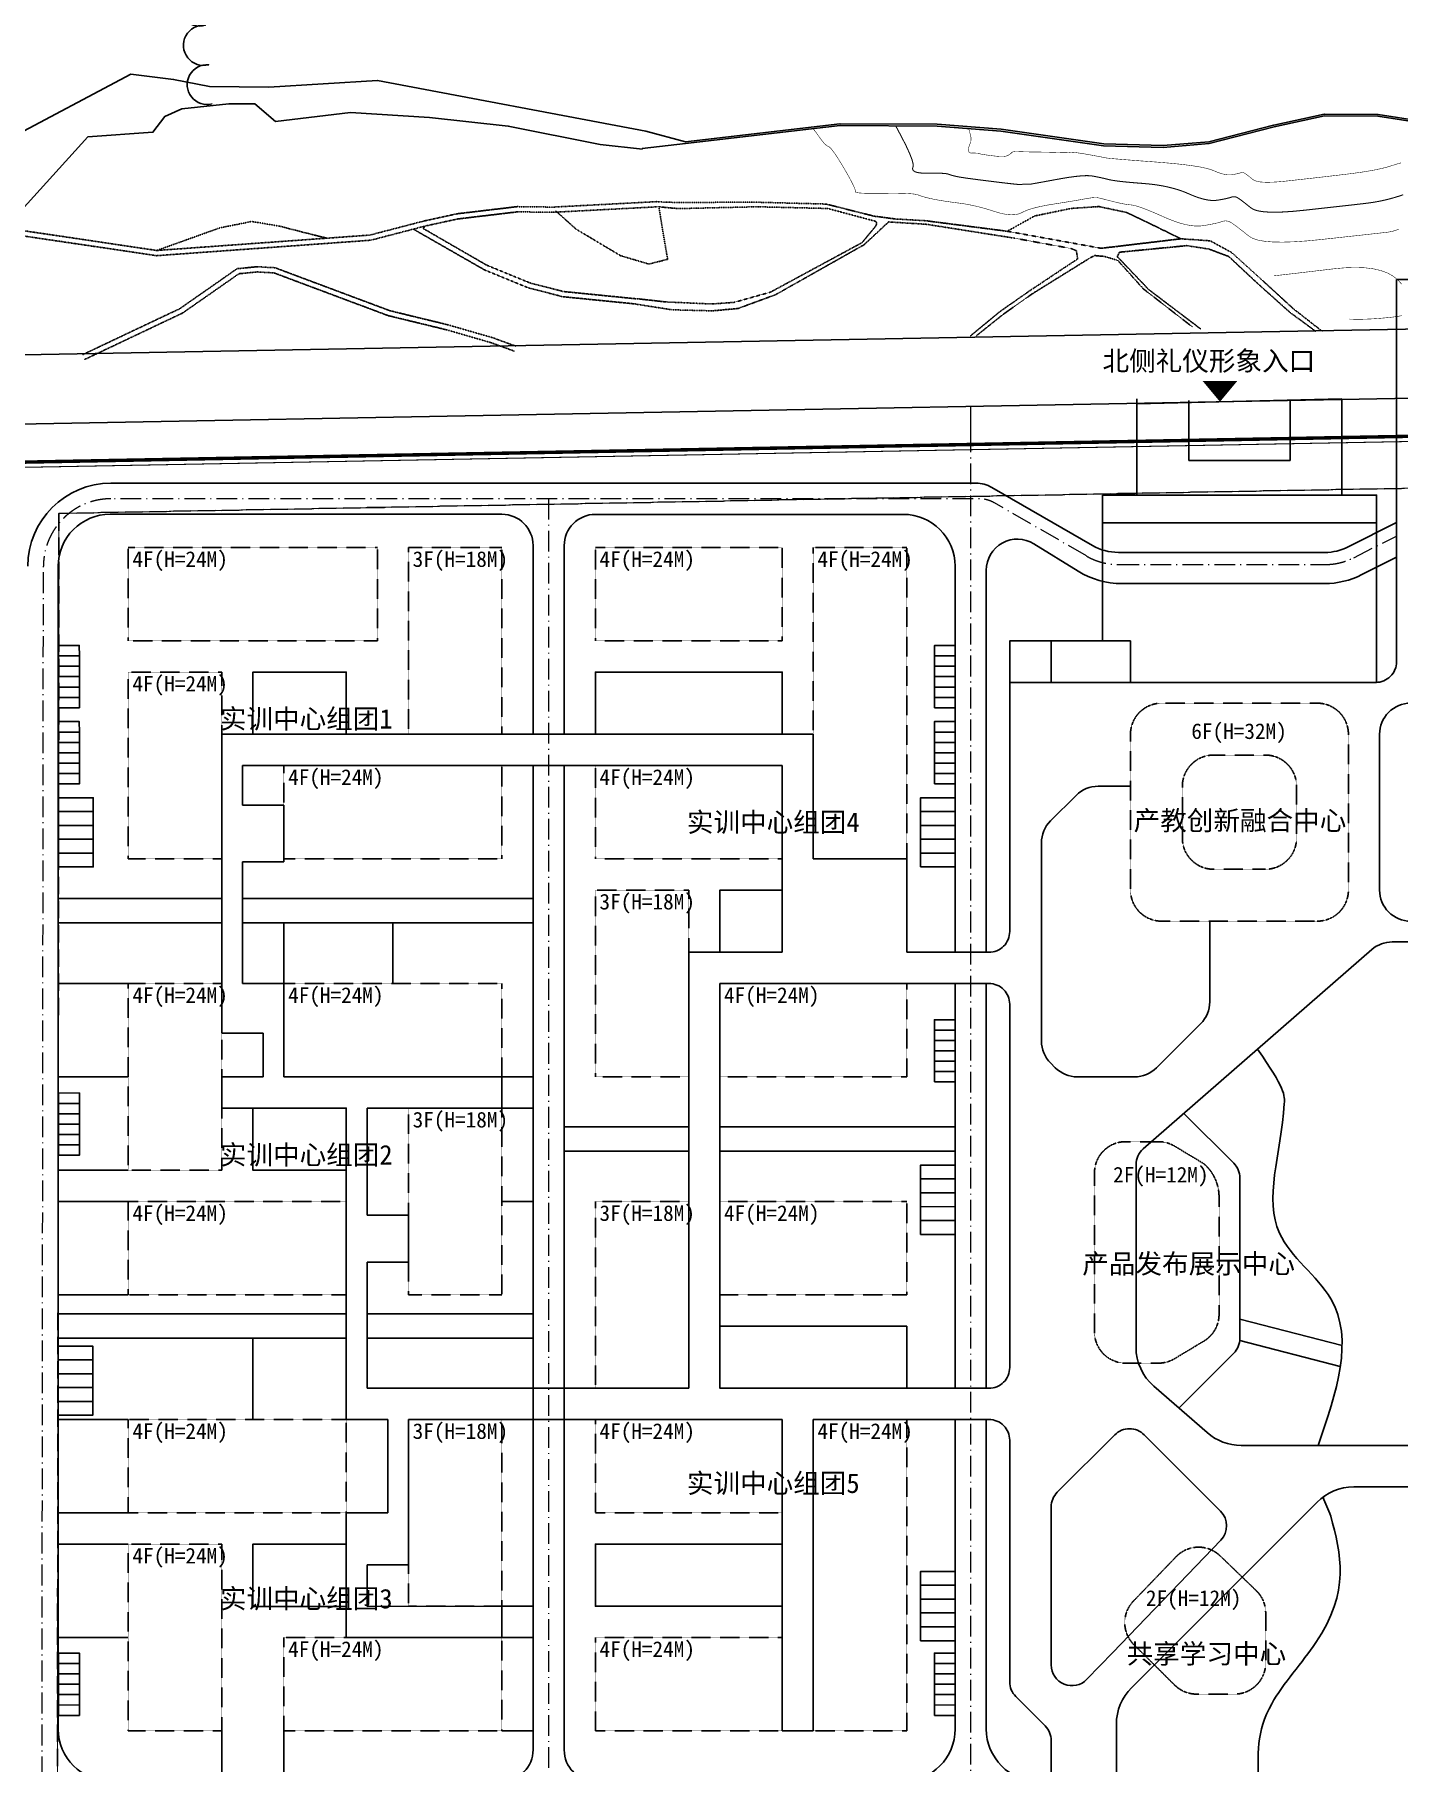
# Model space of a CAD drawing. Extents: x 11113384 to 13069430, y 3172370 to 5201108.
# Drawn here: x 11770957 to 12165193, y 4303363 to 4802691 of the extents above; entities that cross this region are included whole.
import ezdxf

# ---------------------------------------------------------------- set-up
doc = ezdxf.new("R2010")
doc.units = 0
for name, pattern in [('ACAD_ISO05W100', [34, 24, -3, 0.5, -3, 0.5, -3]), ('ACAD_ISO10W100', [18.5, 12, -3, 0.5, -3]), ('C2', [13.5, 10, -1.5, 0.5, -1.5]), ('DASH', [0.35, 0.25, -0.1]), ('DASHED', [19.05, 12.7, -6.35]), ('X6', [2, 1, -1])]:
    doc.linetypes.add(name, pattern=pattern)
doc.layers.add('-道路中心线', color=1, linetype='ACAD_ISO10W100', lineweight=13)
doc.layers.add('00用地红线', color=1, linetype='CONTINUOUS', lineweight=13)
for name, color, linetype in [('1道路红线', 1, 'CONTINUOUS'), ('_A01-文字', 7, 'CONTINUOUS'), ('_A11-总平面-停车位', 8, 'CONTINUOUS'), ('_A11-总平面-建筑轮廓', 2, 'DASHED'), ('_A11-总平面-绿地', 3, 'CONTINUOUS'), ('_A11-总平面-道路', 4, 'CONTINUOUS'), ('DGX', 2, 'CONTINUOUS'), ('DLSS', 4, 'CONTINUOUS'), ('DMTZ', 3, 'CONTINUOUS'), ('SXSS', 5, 'CONTINUOUS'), ('二层平台', 145, 'CONTINUOUS')]:
    doc.layers.add(name, color=color, linetype=linetype)
doc.styles.add('_黑体', font='simhei.ttf')
doc.linetypes.add('10411', pattern='A,2,[150,AAA.SHX,S=1,R=0,X=0,Y=1],2,[151,AAA.SHX,S=1,R=0,X=0,Y=3],1e-11', length=4)
doc.linetypes.add('10422', pattern='A,2,[150,AAA.SHX,S=1,R=0,X=0,Y=1],2,[177,AAA.SHX,S=1,R=0,X=0,Y=0.8],1e-09', length=4)
doc.linetypes.add('842', pattern='A,1.6,[150,AAA.SHX,S=0.8,R=0,X=0,Y=0.8],1e-11', length=1.6)

msp = doc.modelspace()

# ---------------------------------------------------------------- linework, layer by layer
at = {"layer": '-道路中心线', "ltscale": 500}
for p, q in [((12041558, 4293474), (12041558, 4695313)), ((12041558, 4688035), (12041558, 4695145)), ((11919558, 4668535), (11919558, 4281474)), ((12152284, 4651521), (12164649, 4657765)), ((11772891, 4104789), (11773522, 4649058)), ((12084236, 4649536), (12143944, 4649535))]:
    msp.add_line(p, q, dxfattribs=at)
at = {"layer": '-道路中心线', "color": 12, "ltscale": 500, "flags": 128}
msp.add_lwpolyline([(12113608, 4702573, 10000, 0, 0), (12113608, 4696573, 0, 0, 0)], format="xyseb", dxfattribs=at)
at = {"layer": '-道路中心线', "ltscale": 500, "flags": 128}
msp.add_lwpolyline([(12074992, 4652011), (12048430, 4667331, 0.1315452), (12043934, 4668535), (11793022, 4668535)], format="xyb", dxfattribs=at)
at = {"layer": '-道路中心线', "ltscale": 500}
for centre, radius, start, end in [((11793022, 4649035), 19500, 90, 179.93351), ((12084236, 4668036), 18500, 240.02418, 269.99937), ((12143945, 4668035), 18500, 269.99937, 296.79218)]:
    msp.add_arc(centre, radius, start, end, dxfattribs=at)
at = {"layer": '00用地红线', "color": 12, "linetype": 'ACAD_ISO05W100', "lineweight": -3, "ltscale": 500, "const_width": 1000}
msp.add_lwpolyline([(12413741, 4426120), (12406266, 4426274), (12406767, 4450686), (12413944, 4450539), (12414040, 4480219), (12706768, 4479279), (12707265, 4634166), (12642874, 4634517, -0.1802801), (12559564, 4673822), (12520611, 4686864), (12481995, 4692439), (11763057, 4679035), (11762356, 4074946), (12412063, 4071035)], format="xyb", close=True, dxfattribs=at)
at = {"layer": '00用地红线', "color": 1, "linetype": 'ACAD_ISO05W100', "lineweight": -3, "ltscale": 500}
msp.add_lwpolyline([(12413741, 4426120), (12406266, 4426274), (12406767, 4450686), (12413944, 4450539), (12414040, 4480219), (12706768, 4479279), (12707265, 4634166), (12642874, 4634517, -0.1802801), (12559564, 4673822), (12520611, 4686864), (12481995, 4692439), (11763057, 4679035), (11762356, 4074946), (12412063, 4071035)], format="xyb", close=True, dxfattribs=at)
at = {"layer": '00用地红线', "color": 6, "linetype": 'C2', "lineweight": -3, "ltscale": 500, "const_width": 300}
msp.add_lwpolyline([(12412235, 4424651), (12404735, 4424805), (12405298, 4452217), (12412449, 4452070), (12412544, 4481723), (12705273, 4480784), (12705761, 4632674), (12642807, 4633018, -0.179691), (12558745, 4672514), (12520263, 4685399), (12481901, 4690937), (11764556, 4677563), (11763858, 4076437), (12410570, 4072544)], format="xyb", close=True, dxfattribs=at)
at = {"layer": '00用地红线', "color": 12, "linetype": 'C2', "lineweight": -3, "ltscale": 500, "const_width": 300}
msp.add_lwpolyline([(12677180, 4619329), (12642180, 4619520, -0.1748149), (12551422, 4660717), (12517092, 4672211), (12481019, 4677418), (11778002, 4664312), (11777335, 4089856), (12397096, 4086125), (12398634, 4411427), (12390923, 4411585), (12392040, 4465991), (12398955, 4465849), (12399050, 4495267), (12676779, 4494375), (12676779, 4619331)], format="xyb", dxfattribs=at)
at = {"layer": '00用地红线', "color": 1, "linetype": 'DASH', "lineweight": -3, "ltscale": 20000}
msp.add_lwpolyline([(12677180, 4619329), (12642180, 4619520, -0.1748149), (12551422, 4660717), (12517092, 4672211), (12481019, 4677418), (11778002, 4664312), (11777335, 4089856), (12397096, 4086125), (12398634, 4411427), (12390923, 4411585), (12392040, 4465991), (12398955, 4465849), (12399050, 4495267), (12676779, 4494375), (12676779, 4619331)], format="xyb", dxfattribs=at)
at = {"layer": '1道路红线'}
msp.add_lwpolyline([(11752097, 4709836), (12494127, 4723669, -0.118394), (12574100, 4700800, 0.1830605), (12643234, 4664474), (12722396, 4664076, 0.4147455), (12732446, 4674044), (12733262, 4928183), (12724297, 4936835), (12266630, 4919115)], format="xyb", dxfattribs=at)
msp.add_lwpolyline([(11750609, 4689805), (12494873, 4703681)], dxfattribs=at)
at = {"layer": '_A11-总平面-停车位', "ltscale": 5}
for points in [[(11777902, 4623136), (11783902, 4623140), (11783900, 4626140), (11777900, 4626136)], [(12031046, 4623136), (12037046, 4623140), (12037044, 4626140), (12031044, 4626136)], [(11777904, 4620136), (11783904, 4620140), (11783902, 4623140), (11777902, 4623136)], [(11777906, 4617136), (11783906, 4617140), (11783904, 4620140), (11777904, 4620136)], [(12031048, 4620136), (12037048, 4620140), (12037046, 4623140), (12031046, 4623136)], [(12031050, 4617136), (12037050, 4617140), (12037048, 4620140), (12031048, 4620136)], [(11777908, 4614136), (11783908, 4614140), (11783906, 4617140), (11777906, 4617136)], [(11777909, 4611136), (11783909, 4611140), (11783908, 4614140), (11777908, 4614136)], [(12031052, 4614136), (12037052, 4614140), (12037050, 4617140), (12031050, 4617136)], [(12031054, 4611136), (12037054, 4611140), (12037052, 4614140), (12031052, 4614136)], [(11777911, 4608136), (11783911, 4608140), (11783909, 4611140), (11777909, 4611136)], [(12031056, 4608136), (12037056, 4608140), (12037054, 4611140), (12031054, 4611136)], [(11777902, 4601136), (11783902, 4601140), (11783900, 4604140), (11777900, 4604136)], [(12031046, 4601136), (12037046, 4601140), (12037044, 4604140), (12031044, 4604136)], [(11777904, 4598136), (11783904, 4598140), (11783902, 4601140), (11777902, 4601136)], [(12031048, 4598136), (12037048, 4598140), (12037046, 4601140), (12031046, 4601136)], [(11777906, 4595136), (11783906, 4595140), (11783904, 4598140), (11777904, 4598136)], [(11777908, 4592136), (11783908, 4592140), (11783906, 4595140), (11777906, 4595136)], [(12031050, 4595136), (12037050, 4595140), (12037048, 4598140), (12031048, 4598136)], [(12031052, 4592136), (12037052, 4592140), (12037050, 4595140), (12031050, 4595136)], [(11777909, 4589136), (11783909, 4589140), (11783908, 4592140), (11777908, 4592136)], [(11777911, 4586136), (11783911, 4586140), (11783909, 4589140), (11777909, 4589136)], [(12031054, 4589136), (12037054, 4589140), (12037052, 4592140), (12031052, 4592136)], [(12031056, 4586136), (12037056, 4586140), (12037054, 4589140), (12031054, 4589136)], [(11777916, 4578136), (11787916, 4578140), (11787914, 4582140), (11777914, 4582136)], [(12027060, 4578136), (12037060, 4578140), (12037058, 4582140), (12027058, 4582136)], [(11777916, 4574136), (11787916, 4574140), (11787914, 4578140), (11777914, 4578136)], [(11777919, 4570136), (11787919, 4570140), (11787917, 4574140), (11777917, 4574136)], [(12027060, 4574136), (12037060, 4574140), (12037058, 4578140), (12027058, 4578136)], [(12027063, 4570136), (12037063, 4570140), (12037061, 4574140), (12027061, 4574136)], [(11777921, 4566136), (11787921, 4566140), (11787919, 4570140), (11777919, 4570136)], [(12027065, 4566136), (12037065, 4566140), (12037063, 4570140), (12027063, 4570136)], [(11777916, 4562136), (11787916, 4562140), (11787914, 4566140), (11777914, 4566136)], [(12027060, 4562136), (12037060, 4562140), (12037058, 4566140), (12027058, 4566136)], [(12031060, 4515008), (12037060, 4515011), (12037058, 4518011), (12031058, 4518008)], [(12031062, 4512008), (12037062, 4512011), (12037060, 4515011), (12031060, 4515008)], [(12031064, 4509008), (12037064, 4509011), (12037062, 4512011), (12031062, 4512008)], [(12031066, 4506008), (12037066, 4506011), (12037064, 4509011), (12031064, 4509008)], [(12031068, 4503008), (12037068, 4503011), (12037066, 4506011), (12031066, 4506008)], [(12031069, 4500008), (12037069, 4500011), (12037068, 4503011), (12031068, 4503008)], [(11777916, 4493819), (11783916, 4493823), (11783914, 4496823), (11777914, 4496819)], [(11777918, 4490819), (11783918, 4490823), (11783916, 4493823), (11777916, 4493819)], [(11777919, 4487819), (11783919, 4487823), (11783918, 4490823), (11777918, 4490819)], [(11777921, 4484819), (11783921, 4484823), (11783919, 4487823), (11777919, 4487819)], [(11777923, 4481819), (11783923, 4481823), (11783921, 4484823), (11777921, 4484819)], [(11777925, 4478819), (11783925, 4478823), (11783923, 4481823), (11777923, 4481819)], [(12027063, 4471971), (12037063, 4471974), (12037061, 4475974), (12027061, 4475971)], [(12027063, 4467971), (12037063, 4467974), (12037061, 4471974), (12027061, 4471971)], [(12027066, 4463971), (12037066, 4463974), (12037064, 4467974), (12027064, 4467971)], [(12027063, 4455971), (12037063, 4455974), (12037061, 4459974), (12027061, 4459971)], [(12027067, 4459971), (12037067, 4459974), (12037066, 4463974), (12027066, 4463971)], [(11777800, 4419694), (11787800, 4419697), (11787798, 4423697), (11777798, 4423694)], [(11777800, 4415694), (11787800, 4415697), (11787798, 4419697), (11777798, 4419694)], [(11777803, 4411694), (11787803, 4411697), (11787801, 4415697), (11777801, 4415694)], [(11777805, 4407694), (11787805, 4407697), (11787803, 4411697), (11777803, 4411694)], [(11777800, 4403694), (11787800, 4403697), (11787798, 4407697), (11777798, 4407694)], [(12027063, 4354550), (12037063, 4354553), (12037061, 4358553), (12027061, 4358550)], [(12027063, 4350550), (12037063, 4350553), (12037061, 4354553), (12027061, 4354550)], [(12027066, 4346550), (12037066, 4346553), (12037064, 4350553), (12027064, 4350550)], [(12027067, 4342550), (12037067, 4342553), (12037066, 4346553), (12027066, 4346550)], [(12027063, 4338550), (12037063, 4338553), (12037061, 4342553), (12027061, 4342550)], [(11777916, 4331960), (11783916, 4331964), (11783914, 4334964), (11777914, 4334960)], [(12031060, 4331960), (12037060, 4331964), (12037058, 4334964), (12031058, 4334960)], [(11777918, 4328960), (11783918, 4328964), (11783916, 4331964), (11777916, 4331960)], [(12031062, 4328960), (12037062, 4328964), (12037060, 4331964), (12031060, 4331960)], [(11777919, 4325960), (11783919, 4325964), (11783918, 4328964), (11777918, 4328960)], [(11777921, 4322960), (11783921, 4322964), (11783919, 4325964), (11777919, 4325960)], [(12031064, 4325960), (12037064, 4325964), (12037062, 4328964), (12031062, 4328960)], [(12031066, 4322960), (12037066, 4322964), (12037064, 4325964), (12031064, 4325960)], [(11777923, 4319960), (11783923, 4319964), (11783921, 4322964), (11777921, 4322960)], [(11777925, 4316960), (11783925, 4316964), (11783923, 4319964), (11777923, 4319960)], [(12031068, 4319960), (12037068, 4319964), (12037066, 4322964), (12031066, 4322960)], [(12031069, 4316960), (12037069, 4316964), (12037068, 4319964), (12031068, 4319960)]]:
    msp.add_lwpolyline(points, close=True, dxfattribs=at)
at = {"layer": '_A11-总平面-建筑轮廓', "ltscale": 5, "flags": 128}
for points in [[(11870058, 4627474), (11798058, 4627474), (11798058, 4654474), (11870058, 4654474)], [(11879058, 4600474), (11906058, 4600474), (11906058, 4654474), (11879058, 4654474)], [(11987058, 4627474), (11933058, 4627474), (11933058, 4654474), (11987058, 4654474)], [(11996058, 4564474), (12023058, 4564474), (12023058, 4654474), (11996058, 4654474)], [(11798058, 4564474), (11825058, 4564474), (11825058, 4618473), (11798058, 4618473)], [(11906058, 4564474), (11843057, 4564474), (11843057, 4591474), (11906058, 4591474)], [(11987058, 4564474), (11933058, 4564474), (11933058, 4591474), (11987058, 4591474)], [(11933058, 4555474), (11960058, 4555474), (11960058, 4501474), (11933058, 4501474)], [(11798058, 4528475), (11825058, 4528475), (11825058, 4474475), (11798058, 4474475)], [(11906058, 4528475), (11843057, 4528475), (11843057, 4501474), (11906058, 4501474)], [(12023058, 4528475), (11969057, 4528475), (11969057, 4501474), (12023058, 4501474)], [(11879058, 4492474), (11906058, 4492474), (11906058, 4438475), (11879058, 4438475)], [(11861058, 4465475), (11798058, 4465475), (11798058, 4438475), (11861058, 4438475)], [(11933058, 4411475), (11960058, 4411475), (11960058, 4465474), (11933058, 4465474)], [(12023058, 4438474), (11969057, 4438474), (11969057, 4465474), (12023058, 4465474)], [(11861058, 4375475), (11798058, 4375475), (11798058, 4402475), (11861058, 4402475)], [(11879058, 4348476), (11906058, 4348476), (11906058, 4402475), (11879058, 4402475)], [(11987058, 4402475), (11933058, 4402475), (11933058, 4375475), (11987058, 4375475)], [(11996058, 4402475), (12023058, 4402475), (12023058, 4312475), (11996058, 4312475)], [(11798058, 4312475), (11825058, 4312475), (11825058, 4366474), (11798058, 4366474)], [(11906058, 4312475), (11843057, 4312475), (11843057, 4339475), (11906058, 4339475)], [(11987058, 4339475), (11933058, 4339475), (11933058, 4312475), (11987058, 4312475)]]:
    msp.add_lwpolyline(points, close=True, dxfattribs=at)
for points in [[(12141737, 4546474), (12096737, 4546474, -0.4142136), (12087737, 4555474), (12087737, 4600474, -0.4142136), (12096737, 4609474), (12141737, 4609474, -0.4142136), (12150737, 4600474), (12150737, 4555474, -0.4142136)], [(12126737, 4561474), (12111737, 4561474, -0.4142136), (12102737, 4570474), (12102737, 4585474, -0.4142136), (12111737, 4594474), (12126737, 4594474, -0.4142136), (12135737, 4585474), (12135737, 4570474, -0.4142136)], [(12088699, 4337421), (12100469, 4325763, 0.1997686), (12106853, 4323106), (12117817, 4323106, 0.4142136), (12126817, 4332106), (12126817, 4346563, 0.2038403), (12124059, 4353046), (12113660, 4363058, 0.4142136), (12100935, 4362817), (12088600, 4350006, 0.4077152)]]:
    msp.add_lwpolyline(points, format="xyb", close=True, dxfattribs=at)
msp.add_lwpolyline([(12095843, 4482754, -0.135933), (12100474, 4481471), (12108967, 4476375, -0.2192848), (12113336, 4466658), (12113336, 4432849, -0.2634471), (12108967, 4425132), (12100474, 4420036, -0.135933), (12095843, 4418754), (12086336, 4418754, -0.4142136), (12077336, 4427754), (12077336, 4473754, -0.4142136), (12086336, 4482754), (12095843, 4482754)], format="xyb", dxfattribs=at)
at = {"layer": '_A11-总平面-绿地', "linetype": 'ByBlock', "ltscale": 5}
for p, q in [((12089606, 4669615), (12089606, 4697416)), ((12089606, 4695996), (12148868, 4697416)), ((12104606, 4679603), (12104606, 4696950)), ((12133868, 4679603), (12133868, 4696950)), ((12148868, 4669615), (12148868, 4697416)), ((12104606, 4685403), (12133868, 4685948)), ((12104606, 4679603), (12133868, 4679603)), ((12079606, 4661615), (12079606, 4669615)), ((12079606, 4669615), (12148868, 4669615)), ((12079606, 4627474), (12079606, 4661615)), ((12158868, 4661615), (12079606, 4661615)), ((12158868, 4615474), (12158868, 4661615)), ((12052826, 4615474), (12052826, 4627474)), ((12079606, 4615474), (12158868, 4615474))]:
    msp.add_line(p, q, dxfattribs=at)
at = {"layer": '_A11-总平面-绿地', "ltscale": 5, "flags": 128}
for points in [[(12079606, 4661615), (12158868, 4661615), (12158868, 4669615), (12079606, 4669615)], [(11969057, 4537474), (11969057, 4555473), (11987058, 4555473)], [(12023058, 4555473), (12023058, 4537474)], [(11825059, 4552996), (11777734, 4552996)], [(11915058, 4552996), (11831059, 4552996)], [(11825059, 4545974), (11777734, 4545974)], [(11825058, 4528475), (11825058, 4545974)], [(11915058, 4545974), (11831059, 4545974)], [(11843057, 4528475), (11843057, 4545974)], [(11874558, 4528475), (11874558, 4545974)], [(11798058, 4528475), (11777798, 4528475)], [(11798058, 4501475), (11777798, 4501475)], [(11906058, 4501474), (11915058, 4501474)], [(11906058, 4492474), (11915058, 4492474)], [(11960058, 4486996), (11924058, 4486996)], [(12037058, 4486996), (11969058, 4486996)], [(11960058, 4479974), (11924058, 4479974)], [(12037058, 4479974), (11969058, 4479974)], [(11798058, 4474475), (11777798, 4474475)], [(11798058, 4465475), (11777798, 4465475)], [(11906058, 4465474), (11915058, 4465474)], [(11798058, 4438475), (11777798, 4438475)], [(11861058, 4432996), (11777734, 4432996)], [(11915058, 4432996), (11867058, 4432996)], [(12119336, 4431505), (12148900, 4423863)], [(11861058, 4425974), (11777734, 4425974)], [(11834058, 4402475), (11834058, 4425974)], [(11915058, 4425974), (11867058, 4425974)], [(12119310, 4425314), (12148390, 4417798)], [(11798058, 4402475), (11777798, 4402475)], [(11798058, 4375475), (11777798, 4375475)], [(11798058, 4366474), (11777798, 4366474)], [(11906058, 4348476), (11915058, 4348476)], [(11798058, 4339474), (11777798, 4339474)], [(11906058, 4339475), (11915058, 4339475)], [(11825058, 4312475), (11825057, 4297990)], [(11843057, 4312475), (11843056, 4297989)], [(11906058, 4312475), (11915058, 4312475)]]:
    msp.add_lwpolyline(points, dxfattribs=at)
for points in [[(11861058, 4600473), (11834058, 4600473), (11834058, 4618473), (11861058, 4618473)], [(11987058, 4600473), (11933058, 4600473), (11933058, 4618473), (11987058, 4618473)], [(11861058, 4474475), (11834058, 4474475), (11834058, 4492474), (11861058, 4492474)], [(12023058, 4429475), (11969057, 4429475), (11969057, 4411475), (12023058, 4411475)], [(11861058, 4348475), (11834058, 4348475), (11834058, 4366475), (11861058, 4366475)], [(11987058, 4366476), (11933058, 4366476), (11933058, 4348476), (11987058, 4348476)]]:
    msp.add_lwpolyline(points, close=True, dxfattribs=at)
msp.add_lwpolyline([(12103196, 4490927), (12117579, 4476544, -0.1989124), (12119336, 4472301), (12119336, 4425871, -0.1989124), (12117579, 4421628), (12101722, 4405771)], format="xyb", dxfattribs=at)
at = {"layer": '_A11-总平面-绿地', "ltscale": 5}
for points, knots in [([(12141979, 4394974), (12147236, 4410318), (12155472, 4434353), (12122948, 4457100), (12131817, 4480763), (12132450, 4498241), (12124442, 4509449)], [0, 0, 0, 0, 42527.1396534, 66614.3529129, 100682.1749494, 105761.9051862, 105761.9051862, 105761.9051862, 105761.9051862]), ([(12124781, 4297974), (12124436, 4305137), (12123842, 4317457), (12152458, 4348631), (12148494, 4363681), (12145625, 4374572), (12144881, 4376403), (12144138, 4378235), (12143394, 4380066)], [0, 0, 0, 0, 24418.1735841, 41999.8886398, 88044.5275373, 88044.5275373, 88044.5275373, 92540.8841082, 92540.8841082, 92540.8841082, 92540.8841082])]:
    msp.add_open_spline(points, degree=3, knots=knots, dxfattribs=at)
at = {"layer": '_A11-总平面-道路', "ltscale": 5}
for p, q in [((12022059, 4664036), (11933058, 4664043)), ((12150706, 4654646), (12164649, 4661686)), ((11924058, 4655043), (11924058, 4600475)), ((12059791, 4655546), (12072608, 4647622)), ((12037058, 4537475), (12037058, 4649036)), ((12084236, 4653036), (12143944, 4653035)), ((12154645, 4646612), (12164649, 4651664)), ((12085228, 4644036), (12143826, 4644035)), ((11924058, 4591474), (11924058, 4306982)), ((12037058, 4411475), (12037058, 4528474)), ((12037058, 4312975), (12037058, 4402475))]:
    msp.add_line(p, q, dxfattribs=at)
at = {"layer": '_A11-总平面-道路', "ltscale": 5, "flags": 128}
for points in [[(12076741, 4655042), (12047634, 4671831, 0.1315452), (12043137, 4673035), (11793022, 4673035)], [(11915058, 4591474), (11915058, 4306984, -0.4142358), (11906057, 4297984), (11792797, 4297992, -0.4141913), (11777798, 4312992), (11777798, 4649054, -0.4142358), (11792799, 4664054), (11906058, 4664045, -0.4141913), (11915058, 4655045), (11915058, 4600475)], [(12046058, 4402475), (12046058, 4312974, 0.4142136), (12061058, 4297974), (12064826, 4297974)]]:
    msp.add_lwpolyline(points, format="xyb", dxfattribs=at)
for points in [[(12046058, 4647891), (12046058, 4537475)], [(12046058, 4528474), (12046058, 4411475)]]:
    msp.add_lwpolyline(points, dxfattribs=at)
at = {"layer": '_A11-总平面-道路', "ltscale": 5}
for centre, radius, start, end in [((11793022, 4649035), 24000, 90, 179.93351), ((11933058, 4655043), 9000, 89.99564, 180), ((12022058, 4649036), 15000, 0, 89.99564), ((12055058, 4647891), 9000, 58.27386, 180), ((12084236, 4668036), 15000, 240.02418, 269.99937), ((12143945, 4668035), 15000, 269.99937, 296.79218), ((12085228, 4668036), 24000, 238.27386, 269.99937), ((12143826, 4668035), 24000, 269.99937, 296.79218), ((12022058, 4312975), 15000, 269.99564, 0), ((11933058, 4306982), 9000, 180, 269.99564)]:
    msp.add_arc(centre, radius, start, end, dxfattribs=at)
at = {"layer": 'DGX', "linetype": 'Continuous', "const_width": 150}
for points in [[(11995928, 4775522), (11996670, 4774649), (11997298, 4773798), (11997806, 4773056), (11998280, 4772404), (11998719, 4771840), (11999124, 4771366), (11999495, 4770981), (11999831, 4770686), (12000132, 4770479), (12000399, 4770362), (12000689, 4770199), (12001059, 4769856), (12001508, 4769334), (12002036, 4768631), (12002645, 4767748), (12003333, 4766684), (12004100, 4765441), (12004948, 4764018), (12005774, 4762589), (12006481, 4761329), (12007067, 4760238), (12007532, 4759315), (12007877, 4758562), (12008101, 4757977), (12008205, 4757561), (12008188, 4757314), (12008248, 4757164), (12008581, 4757039), (12009188, 4756939), (12010069, 4756865), (12011223, 4756815), (12012651, 4756790), (12014352, 4756790), (12016327, 4756816), (12018332, 4756841), (12020123, 4756842), (12021700, 4756818), (12023063, 4756770), (12024211, 4756696), (12025146, 4756599), (12025867, 4756476), (12026374, 4756329), (12026793, 4756170), (12027250, 4756014), (12027745, 4755859), (12028278, 4755707), (12028849, 4755557), (12029459, 4755409), (12030106, 4755263), (12030792, 4755119), (12031525, 4754977), (12032316, 4754833), (12033165, 4754690), (12034072, 4754547), (12035036, 4754403), (12036059, 4754259), (12037139, 4754115), (12038276, 4753970), (12039454, 4753807), (12040653, 4753605), (12041875, 4753366), (12043119, 4753088), (12044384, 4752773), (12045672, 4752419), (12046982, 4752027), (12048313, 4751598), (12049614, 4751199), (12050829, 4750902), (12051960, 4750707), (12053006, 4750612), (12053967, 4750618), (12054843, 4750726), (12055634, 4750934), (12056341, 4751244), (12057059, 4751596), (12057887, 4751934), (12058822, 4752256), (12059867, 4752563), (12061020, 4752855), (12062282, 4753132), (12063652, 4753394), (12065131, 4753640), (12066616, 4753873), (12068003, 4754093), (12069293, 4754301), (12070485, 4754497), (12071580, 4754680), (12072577, 4754851), (12073477, 4755009), (12074279, 4755155), (12074997, 4755284), (12075645, 4755392), (12076222, 4755478), (12076728, 4755542), (12077163, 4755584), (12077528, 4755605), (12077822, 4755604), (12078045, 4755582), (12078277, 4755536), (12078595, 4755466), (12079001, 4755371), (12079495, 4755252), (12080075, 4755108), (12080743, 4754939), (12081498, 4754746), (12082341, 4754529), (12083204, 4754311), (12084019, 4754117), (12084789, 4753947), (12085511, 4753801), (12086186, 4753679), (12086815, 4753582), (12087397, 4753508), (12087932, 4753458), (12088526, 4753372), (12089283, 4753188), (12090203, 4752906), (12091287, 4752527), (12092535, 4752050), (12093946, 4751475), (12095520, 4750803), (12097258, 4750034), (12099029, 4749277), (12100704, 4748645), (12102282, 4748137), (12103763, 4747753), (12105148, 4747493), (12106437, 4747358), (12107629, 4747346), (12108724, 4747459), (12109727, 4747631), (12110641, 4747797), (12111465, 4747957), (12112200, 4748112), (12112846, 4748260), (12113404, 4748403), (12113871, 4748540), (12114250, 4748671), (12114586, 4748776), (12114927, 4748834), (12115270, 4748846), (12115618, 4748811), (12115970, 4748730), (12116325, 4748602), (12116685, 4748428), (12117048, 4748207), (12117445, 4747934), (12117906, 4747604), (12118432, 4747215), (12119021, 4746768), (12119675, 4746263), (12120392, 4745700), (12121174, 4745078), (12122019, 4744399), (12123112, 4743765), (12124634, 4743278), (12126586, 4742939), (12128968, 4742747), (12131779, 4742702), (12135020, 4742805), (12138691, 4743055), (12142791, 4743453), (12146863, 4743898), (12150447, 4744291), (12153543, 4744630), (12156152, 4744917), (12158273, 4745151), (12159906, 4745332), (12161052, 4745460), (12161710, 4745535), (12162123, 4745589), (12162532, 4745655), (12162937, 4745731), (12163339, 4745818), (12163737, 4745917), (12164132, 4746026), (12164524, 4746147), (12164912, 4746278), (12165383, 4746378)], [(12040909, 4775545), (12041151, 4774915), (12041665, 4772853), (12041582, 4771628), (12041252, 4770873), (12041025, 4770219), (12040901, 4769667), (12040881, 4769217), (12040964, 4768869), (12041151, 4768623), (12041441, 4768478), (12041834, 4768435), (12042257, 4768440), (12042634, 4768441), (12042966, 4768436), (12043254, 4768425), (12043496, 4768410), (12043693, 4768389), (12043845, 4768363), (12043951, 4768332), (12044040, 4768299), (12044136, 4768266), (12044240, 4768234), (12044353, 4768202), (12044473, 4768170), (12044601, 4768139), (12044738, 4768108), (12044882, 4768078), (12045066, 4768044), (12045321, 4768003), (12045647, 4767954), (12046043, 4767899), (12046510, 4767836), (12047049, 4767765), (12047658, 4767688), (12048337, 4767603), (12049023, 4767527), (12049647, 4767475), (12050212, 4767449), (12050716, 4767448), (12051160, 4767471), (12051544, 4767519), (12051868, 4767592), (12052131, 4767691), (12052354, 4767801), (12052558, 4767910), (12052742, 4768018), (12052907, 4768126), (12053053, 4768232), (12053179, 4768338), (12053285, 4768443), (12053372, 4768547), (12053470, 4768643), (12053612, 4768723), (12053796, 4768787), (12054023, 4768836), (12054292, 4768870), (12054604, 4768887), (12054959, 4768889), (12055357, 4768876), (12055796, 4768855), (12056275, 4768836), (12056794, 4768819), (12057353, 4768803), (12057952, 4768788), (12058591, 4768775), (12059269, 4768763), (12059988, 4768753), (12060702, 4768743), (12061369, 4768734), (12061988, 4768725), (12062560, 4768716), (12063084, 4768707), (12063560, 4768698), (12063989, 4768690), (12064370, 4768681), (12064732, 4768672), (12065105, 4768662), (12065489, 4768651), (12065884, 4768638), (12066289, 4768625), (12066705, 4768611), (12067131, 4768595), (12067569, 4768578), (12067997, 4768565), (12068395, 4768558), (12068765, 4768558), (12069104, 4768565), (12069415, 4768580), (12069696, 4768601), (12069948, 4768629), (12070170, 4768664), (12070433, 4768688), (12070805, 4768683), (12071288, 4768649), (12071882, 4768586), (12072585, 4768494), (12073398, 4768374), (12074322, 4768224), (12075356, 4768045), (12076389, 4767861), (12077310, 4767695), (12078119, 4767546), (12078816, 4767415), (12079401, 4767303), (12079874, 4767208), (12080236, 4767131), (12080485, 4767072), (12080878, 4767009), (12081672, 4766921), (12082866, 4766809), (12084460, 4766671), (12086454, 4766509), (12088849, 4766321), (12091644, 4766108), (12094839, 4765871), (12098075, 4765613), (12100990, 4765339), (12103586, 4765050), (12105861, 4764745), (12107817, 4764424), (12109453, 4764087), (12110769, 4763735), (12111765, 4763366), (12112578, 4763019), (12113348, 4762728), (12114073, 4762495), (12114754, 4762319), (12115390, 4762199), (12115982, 4762137), (12116530, 4762132), (12117033, 4762184), (12117494, 4762263), (12117914, 4762339), (12118292, 4762413), (12118630, 4762483), (12118927, 4762552), (12119183, 4762617), (12119398, 4762680), (12119572, 4762740), (12119727, 4762789), (12119883, 4762815), (12120041, 4762821), (12120201, 4762805), (12120362, 4762768), (12120525, 4762709), (12120691, 4762629), (12120857, 4762527), (12121040, 4762402), (12121252, 4762250), (12121493, 4762071), (12121764, 4761866), (12122064, 4761634), (12122394, 4761375), (12122753, 4761090), (12123142, 4760778), (12123644, 4760486), (12124343, 4760263), (12125240, 4760107), (12126334, 4760018), (12127626, 4759998), (12129115, 4760045), (12130802, 4760160), (12132686, 4760343), (12134692, 4760564), (12136744, 4760792), (12138843, 4761027), (12140988, 4761271), (12143180, 4761522), (12145419, 4761781), (12147703, 4762047), (12150035, 4762321), (12152310, 4762606), (12154427, 4762904), (12156386, 4763215), (12158187, 4763540), (12159829, 4763879), (12161314, 4764231), (12162640, 4764597), (12163807, 4764976), (12164893, 4765330), (12165972, 4765620)], [(12166159, 4730551), (12165045, 4731727), (12163699, 4732850), (12162070, 4733768), (12160157, 4734481), (12157961, 4734989), (12155481, 4735293), (12152717, 4735392), (12149670, 4735287), (12146339, 4734976), (12143032, 4734584), (12140057, 4734232), (12137414, 4733920), (12135104, 4733649), (12133125, 4733418), (12131479, 4733228), (12130165, 4733078), (12129182, 4732969)], [(12151035, 4720467), (12152363, 4720416), (12153789, 4720404), (12155314, 4720429), (12156939, 4720493), (12158662, 4720595), (12160484, 4720736), (12162240, 4720900), (12163762, 4721074), (12165050, 4721258), (12166106, 4721451)]]:
    msp.add_lwpolyline(points, dxfattribs=at)
at = {"layer": 'DGX', "color": 3, "linetype": 'Continuous', "const_width": 300}
msp.add_lwpolyline([(12019852, 4776334), (12021543, 4773183), (12022930, 4770434), (12023958, 4768189), (12024626, 4766446), (12024935, 4765207), (12024885, 4764471), (12024750, 4764018), (12024803, 4763629), (12025045, 4763303), (12025475, 4763041), (12026094, 4762842), (12026901, 4762706), (12027896, 4762634), (12029081, 4762625), (12030294, 4762641), (12031378, 4762641), (12032333, 4762627), (12033158, 4762597), (12033854, 4762553), (12034419, 4762494), (12034856, 4762420), (12035163, 4762331), (12035416, 4762235), (12035693, 4762140), (12035993, 4762047), (12036315, 4761954), (12036661, 4761864), (12037030, 4761774), (12037422, 4761686), (12037837, 4761599), (12038365, 4761502), (12039097, 4761384), (12040033, 4761245), (12041171, 4761085), (12042514, 4760904), (12044060, 4760702), (12045809, 4760479), (12047762, 4760235), (12049693, 4759998), (12051375, 4759797), (12052809, 4759632), (12053994, 4759503), (12054931, 4759409), (12055619, 4759352), (12056059, 4759330), (12056250, 4759344), (12056326, 4759373), (12056421, 4759398), (12056533, 4759419), (12056664, 4759434), (12056813, 4759446), (12056980, 4759452), (12057165, 4759454), (12057369, 4759451), (12057572, 4759446), (12057758, 4759442), (12057925, 4759437), (12058074, 4759433), (12058205, 4759430), (12058319, 4759426), (12058413, 4759423), (12058490, 4759420), (12058674, 4759440), (12059090, 4759505), (12059738, 4759615), (12060617, 4759770), (12061729, 4759969), (12063072, 4760214), (12064647, 4760504), (12066454, 4760838), (12068297, 4761166), (12069979, 4761435), (12071501, 4761645), (12072862, 4761796), (12074063, 4761889), (12075102, 4761922), (12075982, 4761897), (12076700, 4761813), (12077333, 4761699), (12077953, 4761580), (12078560, 4761459), (12079155, 4761334), (12079738, 4761205), (12080309, 4761074), (12080867, 4760939), (12081413, 4760800), (12082041, 4760660), (12082846, 4760519), (12083827, 4760378), (12084985, 4760236), (12086320, 4760094), (12087832, 4759951), (12089521, 4759808), (12091386, 4759665), (12093300, 4759492), (12095137, 4759263), (12096895, 4758978), (12098574, 4758636), (12100176, 4758237), (12101699, 4757781), (12103144, 4757269), (12104511, 4756700), (12105804, 4756148), (12107026, 4755687), (12108177, 4755316), (12109259, 4755036), (12110269, 4754846), (12111210, 4754747), (12112079, 4754739), (12112879, 4754821), (12113610, 4754947), (12114277, 4755068), (12114879, 4755185), (12115415, 4755298), (12115887, 4755406), (12116293, 4755510), (12116635, 4755610), (12116911, 4755706), (12117157, 4755782), (12117405, 4755825), (12117656, 4755833), (12117909, 4755808), (12118166, 4755749), (12118425, 4755656), (12118688, 4755528), (12118953, 4755367), (12119243, 4755168), (12119579, 4754927), (12119963, 4754643), (12120393, 4754317), (12120869, 4753948), (12121393, 4753537), (12121963, 4753084), (12122580, 4752589), (12123378, 4752126), (12124488, 4751770), (12125913, 4751523), (12127651, 4751383), (12129702, 4751350), (12132068, 4751425), (12134746, 4751608), (12137739, 4751898), (12140777, 4752231), (12143596, 4752541), (12146193, 4752829), (12148570, 4753094), (12150727, 4753336), (12152662, 4753556), (12154378, 4753753), (12155872, 4753928), (12157251, 4754110), (12158618, 4754328), (12159973, 4754583), (12161316, 4754875), (12162648, 4755204), (12163967, 4755570), (12165275, 4755972), (12166572, 4756411)], dxfattribs=at)
at = {"layer": 'DLSS', "linetype": 'X6', "flags": 128}
for points in [[(11416969, 4752900), (11455036, 4752965), (11503999, 4748783), (11547177, 4744377), (11590855, 4744599), (11622644, 4742352), (11640752, 4740572), (11645733, 4740476), (11672418, 4742790), (11713497, 4746762), (11731400, 4747535), (11749933, 4748679), (11762511, 4746784), (11806291, 4740298), (11867876, 4744741), (11883443, 4748794), (11893042, 4750888), (11910499, 4752961), (11920895, 4752829), (11951049, 4754415)], [(12143250, 4717124), (12143112, 4716961), (12134831, 4723443), (12125963, 4731564), (12116977, 4739704), (12110777, 4743087), (12102373, 4743671), (12102373, 4743671), (12086706, 4751255), (12078606, 4752983), (12070500, 4752437), (12060027, 4750254), (12052112, 4745847), (12028597, 4748883), (12019767, 4749399), (12013688, 4750199), (11999756, 4753700), (11978193, 4754282), (11957148, 4754131), (11950997, 4754350)], [(11416972, 4751400), (11454973, 4751465), (11503859, 4747290), (11547105, 4742877), (11590806, 4743099), (11622518, 4740857), (11640664, 4739074), (11645784, 4738975), (11672555, 4741296), (11713602, 4745266), (11731479, 4746037), (11749867, 4747172), (11762290, 4745301), (11806234, 4738790), (11868121, 4743255), (11883792, 4747335), (11893290, 4749407), (11910578, 4751459), (11920925, 4751329), (11951128, 4752917)], [(11806291, 4740298), (11824473, 4746810), (11833708, 4748679), (11841728, 4747324), (11852572, 4744558), (11855529, 4743851)], [(11921617, 4751714), (11927490, 4746457), (11940350, 4738781), (11948583, 4736363), (11953943, 4737738), (11951378, 4752999)], [(11951390, 4752918), (11956961, 4752390), (11979827, 4752922), (12000230, 4752429), (12014094, 4748707), (12014423, 4748028), (12013878, 4747074), (12010158, 4742565), (11983686, 4728261), (11973121, 4725282), (11966587, 4724827), (11953507, 4725422), (11944935, 4726364)], [(11880574, 4746388), (11880574, 4746388), (11900993, 4734694), (11913613, 4729516), (11923563, 4726950), (11944697, 4724836)], [(11883779, 4747217), (11883249, 4746670), (11901655, 4736044), (11914088, 4730942), (11923826, 4728431), (11944846, 4726328)], [(11944770, 4724785), (11955205, 4723155), (11966860, 4722845), (11974272, 4723522), (11985160, 4727519), (12010732, 4741951), (12017818, 4748547), (12028703, 4747864), (12054335, 4743831), (12070565, 4740864)], [(12052112, 4745847), (12079277, 4740925), (12102373, 4743671)], [(12070565, 4740864), (12072116, 4740199), (12072462, 4737850), (12058985, 4728908), (12049952, 4722610), (12041480, 4715601)], [(12043140, 4715597), (12050948, 4721842), (12059268, 4727721), (12075711, 4737936), (12077361, 4738840), (12080179, 4738567), (12084030, 4737443), (12091459, 4729203), (12105691, 4718160)], [(12108035, 4717607), (12093042, 4728961), (12083934, 4738505), (12084538, 4739792), (12104003, 4741689), (12110417, 4740705), (12116149, 4738547), (12124964, 4730327), (12133918, 4722323), (12141286, 4716919)], [(11910144, 4712605), (11903349, 4715091), (11890200, 4718874), (11873650, 4722890), (11840463, 4735301), (11835295, 4735594), (11829500, 4735031), (11812947, 4723487), (11784847, 4710179)], [(11909629, 4711196), (11902883, 4713664), (11889815, 4717424), (11873209, 4721454), (11840151, 4733816), (11835325, 4734090), (11830036, 4733576), (11813703, 4722185), (11785489, 4708823)]]:
    msp.add_lwpolyline(points, dxfattribs=at)
at = {"layer": 'DMTZ', "linetype": '10422', "flags": 128}
msp.add_lwpolyline([(11786349, 4773090), (11805173, 4774478), (11808572, 4779009), (11813490, 4781231), (11827115, 4782686), (11834647, 4782678), (11840578, 4777561), (11862258, 4780181), (11885118, 4778731), (11907898, 4776239), (11934482, 4770891), (11946731, 4769547)], dxfattribs=at)
at = {"layer": 'DMTZ', "linetype": '10422'}
msp.add_lwpolyline([(11946541, 4769802), (11959123, 4771232), (12003789, 4776439), (12031827, 4776256), (12050273, 4774813), (12079967, 4770571), (12097207, 4770082), (12110477, 4771231), (12129233, 4776008), (12143859, 4779226), (12159243, 4779064), (12171660, 4777166)], dxfattribs=at)
at = {"layer": 'DMTZ', "linetype": '10411', "flags": 128}
msp.add_lwpolyline([(11671253, 4742608), (11713497, 4746762), (11731400, 4747535), (11749933, 4748679), (11762511, 4746784), (11786349, 4773090)], dxfattribs=at)
at = {"layer": 'SXSS', "linetype": '842', "flags": 128}
msp.add_lwpolyline([(11817353, 4839136, 1.3032242), (11818321, 4828044, 1.2430635), (11819247, 4816721, 1.2164325), (11820317, 4805360, 1.1960547), (11821293, 4793979, 1.1758516), (11822283, 4782630)], format="xyb", dxfattribs=at)
at = {"layer": 'SXSS', "linetype": 'Continuous', "flags": 128}
msp.add_lwpolyline([(11698427, 4760474), (11706211, 4761581), (11719431, 4765690), (11749475, 4772520), (11763280, 4772358), (11763280, 4772358), (11798745, 4791215), (11811150, 4789715), (11821513, 4787687), (11838631, 4787491), (11870089, 4789429), (11947620, 4774812), (11947620, 4774812)], dxfattribs=at)
at = {"layer": 'SXSS', "linetype": 'Continuous'}
msp.add_lwpolyline([(11947637, 4774780), (11959096, 4771732), (12003731, 4776935, -0.0306558), (12003792, 4776939), (12031830, 4776756, -0.0178806), (12031866, 4776754), (12050312, 4775312, -0.0159624), (12050343, 4775308), (12080010, 4771070), (12097193, 4770583), (12110393, 4771726), (12129110, 4776492, -0.0081992), (12129125, 4776496), (12143751, 4779714, -0.0568407), (12143864, 4779726), (12159248, 4779564, -0.0353062), (12159319, 4779558), (12171735, 4777660, -0.0114537)], format="xyb", dxfattribs=at)
at = {"layer": '二层平台', "ltscale": 5}
msp.add_line((12052826, 4627474), (12079606, 4627474), dxfattribs=at)
at = {"layer": '二层平台'}
for p, q in [((11996058, 4600475), (11825059, 4600475)), ((11825059, 4514118), (11825059, 4600475)), ((11996058, 4600475), (11996058, 4564474)), ((11831059, 4580028), (11831059, 4591474)), ((11831059, 4591474), (11987058, 4591474)), ((11987058, 4591474), (11987058, 4537475)), ((11831059, 4580028), (11843058, 4580028)), ((11843058, 4580028), (11843058, 4563667)), ((11996058, 4564474), (12023058, 4564474)), ((12023058, 4564474), (12023058, 4537475)), ((11831059, 4528475), (11831059, 4563667)), ((11843058, 4563667), (11831059, 4563667)), ((11987058, 4537475), (11960058, 4537475)), ((11960058, 4537475), (11960058, 4411475)), ((12046826, 4537475), (12023058, 4537475)), ((11843058, 4528475), (11831059, 4528475)), ((11843058, 4501475), (11843058, 4528475)), ((11969058, 4528474), (11969058, 4528475)), ((11969058, 4411475), (11969058, 4528474)), ((12046826, 4528474), (11969058, 4528474)), ((11837058, 4514118), (11825059, 4514118)), ((11837058, 4514118), (11837058, 4501475)), ((11825059, 4501475), (11837058, 4501475)), ((11825059, 4492474), (11825059, 4501475)), ((11843058, 4501475), (11906058, 4501475)), ((11906058, 4501475), (11906058, 4492474)), ((11861058, 4492474), (11825059, 4492474)), ((11861058, 4492474), (11861058, 4437739)), ((11867058, 4461473), (11867058, 4492474)), ((11906058, 4492474), (11867058, 4492474)), ((11879058, 4461473), (11867058, 4461473)), ((11879058, 4447892), (11879058, 4461473)), ((11867058, 4411475), (11867058, 4447892)), ((11879058, 4447892), (11867058, 4447892)), ((11861058, 4411475), (11861058, 4437739)), ((11861058, 4437739), (11861058, 4437739)), ((11861058, 4437739), (11861058, 4411475)), ((11861058, 4411475), (11861058, 4411475)), ((11861058, 4411475), (11861058, 4411475)), ((11861058, 4402475), (11861058, 4411475)), ((11867058, 4411475), (11960058, 4411475)), ((11969058, 4411475), (12046826, 4411475)), ((11861058, 4402475), (11861058, 4402475)), ((11861058, 4402475), (11873058, 4402475)), ((11873058, 4375475), (11873058, 4402475)), ((11879058, 4374384), (11879058, 4402475)), ((11879058, 4402475), (11879058, 4374384)), ((11879058, 4402475), (11879058, 4374384)), ((11879058, 4402475), (11879058, 4402475)), ((11987058, 4402475), (11879058, 4402475)), ((11987058, 4402475), (11987058, 4312476)), ((11996058, 4402475), (11996058, 4312476)), ((11996058, 4402475), (12046826, 4402475)), ((12233649, 4394974), (12119727, 4394974)), ((12152270, 4382974), (12233649, 4382974)), ((11867058, 4375475), (11861058, 4375475)), ((11861058, 4339476), (11861058, 4375475)), ((11873058, 4375475), (11867058, 4375475)), ((11879058, 4374384), (11879058, 4374384)), ((11879058, 4374384), (11879058, 4360462)), ((11879058, 4360462), (11879058, 4374384)), ((11879058, 4374384), (11879058, 4374384)), ((11867058, 4348463), (11867058, 4360462)), ((11867058, 4360462), (11879058, 4360462)), ((11906058, 4348476), (11867058, 4348463)), ((11906058, 4348476), (11906058, 4339488)), ((11867058, 4339476), (11861058, 4339476)), ((11906058, 4339488), (11867058, 4339476)), ((11987058, 4312476), (11996058, 4312476))]:
    msp.add_line(p, q, dxfattribs=at)
at = {"layer": '二层平台', "ltscale": 5, "flags": 128}
for points in [[(12164649, 4731919), (12164649, 4621474, -0.4142136), (12158649, 4615474), (12070826, 4615474)], [(12052826, 4627474), (12052826, 4543475, -0.4142136), (12046826, 4537475), (12023058, 4537475)], [(12197649, 4546474), (12168737, 4546474, -0.4142136), (12159737, 4555474), (12159737, 4600474, -0.4142136), (12168737, 4609474), (12197649, 4609474)], [(12087737, 4585474), (12078377, 4585474, 0.1989124), (12072013, 4582838), (12064628, 4575453, 0.1989124), (12061991, 4569089), (12061991, 4511859, 0.1989124), (12064628, 4505495), (12066013, 4504110, 0.1989124), (12072377, 4501474), (12088921, 4501474, 0.1989124), (12095285, 4504110), (12108013, 4516838, 0.1989124), (12110649, 4523202), (12110649, 4546474)], [(12233649, 4394974), (12119728, 4394974, -0.1811902), (12109871, 4398667), (12094480, 4412084, -0.2167556), (12089336, 4423391), (12089336, 4476116, -0.2167556), (12091394, 4480639), (12157490, 4538258, -0.1811902), (12163404, 4540474), (12197649, 4540474)], [(11969057, 4411475), (12046826, 4411475, 0.4142136), (12052826, 4417475), (12052826, 4522474, 0.4142136), (12046826, 4528474), (11969057, 4528474)], [(11996058, 4402475), (12046826, 4402475, -0.4142136), (12052826, 4396475), (12052826, 4326661, 0.1989124), (12054583, 4322418), (12063068, 4313933, -0.1989124), (12064826, 4309690), (12064826, 4283974, -0.4142136), (12058826, 4277974), (11950058, 4277974), (11950058, 4261624), (12050649, 4261624, -0.4142136), (12065649, 4246624), (12065649, 4206174, -0.4142136), (12050649, 4191174), (12022058, 4191174)], [(12082655, 4335181), (12113844, 4367574, 0.408676), (12113765, 4375978), (12091695, 4398048, 0.4142136), (12083210, 4398048), (12066583, 4381422, 0.1989124), (12064826, 4377179), (12064826, 4331545, 0.6750507), (12075148, 4327384), (12082655, 4335181)], [(12083649, 4142574), (12083649, 4314353, -0.1989124), (12088042, 4324960), (12141663, 4378581, -0.1989124), (12152270, 4382974), (12233649, 4382974)]]:
    msp.add_lwpolyline(points, format="xyb", dxfattribs=at)
for points in [[(12164649, 4731919), (12194649, 4731919), (12194649, 4722919), (12173649, 4722919)], [(12070826, 4615474), (12052826, 4615474)]]:
    msp.add_lwpolyline(points, dxfattribs=at)
for points in [[(12052826, 4615474), (12064826, 4615474), (12064826, 4627474), (12052826, 4627474)], [(12052826, 4627474), (12087737, 4627474), (12087737, 4615474), (12052826, 4615474)]]:
    msp.add_lwpolyline(points, close=True, dxfattribs=at)

# ---------------------------------------------------------------- texts
at = {"layer": '_A01-文字', "style": '_黑体'}
for s, height, p in [('北侧礼仪形象入口', 5632.9, (12079663, 4705564)), ('4F(H=24M)', 4506.3, (11799244, 4648862)), ('3F(H=18M)', 4506.3, (11880244, 4648862)), ('4F(H=24M)', 4506.3, (11934244, 4648862)), ('4F(H=24M)', 4506.3, (11997244, 4648862)), ('4F(H=24M)', 4506.3, (11799245, 4612861)), ('实训中心组团1', 5632.9, (11824522, 4602152)), ('6F(H=32M)', 4506.3, (12105325, 4599136)), ('4F(H=24M)', 4506.3, (11844244, 4585862)), ('4F(H=24M)', 4506.3, (11934244, 4585862)), ('产教创新融合中心', 5632.9, (12088659, 4572750)), ('实训中心组团4', 5632.9, (11959521, 4572271)), ('3F(H=18M)', 4506.3, (11934244, 4549862)), ('4F(H=24M)', 4506.3, (11799245, 4522863)), ('4F(H=24M)', 4506.3, (11844244, 4522863)), ('4F(H=24M)', 4506.3, (11970244, 4522862)), ('3F(H=18M)', 4506.3, (11880244, 4486862)), ('实训中心组团2', 5632.9, (11824522, 4476153)), ('2F(H=12M)', 4506.3, (12082716, 4470967)), ('4F(H=24M)', 4506.3, (11799244, 4459863)), ('3F(H=18M)', 4506.3, (11934244, 4459863)), ('4F(H=24M)', 4506.3, (11970244, 4459862)), ('产品发布展示中心', 5632.9, (12073813, 4444667)), ('4F(H=24M)', 4506.3, (11799244, 4396863)), ('3F(H=18M)', 4506.3, (11880244, 4396863)), ('4F(H=24M)', 4506.3, (11934244, 4396862)), ('4F(H=24M)', 4506.3, (11997244, 4396863)), ('实训中心组团5', 5632.9, (11959521, 4381230)), ('4F(H=24M)', 4506.3, (11799245, 4360862)), ('实训中心组团3', 5632.9, (11824521, 4347887)), ('2F(H=12M)', 4506.3, (12092189, 4348618)), ('4F(H=24M)', 4506.3, (11844244, 4333863)), ('4F(H=24M)', 4506.3, (11934244, 4333862)), ('共享学习中心', 5632.9, (12086629, 4331958))]:
    msp.add_text(s, height=height, dxfattribs=at).set_placement(p)

doc.saveas('drawing.dxf')
